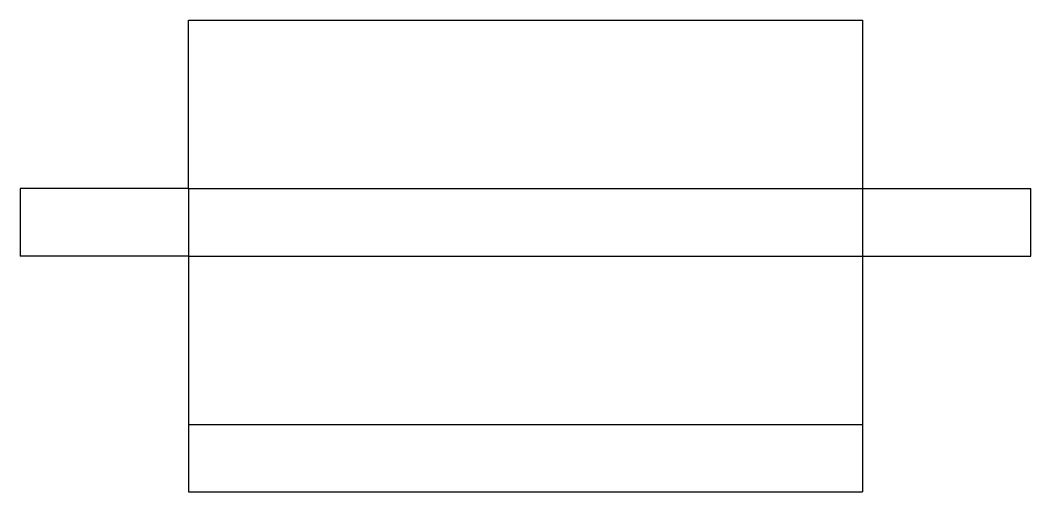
# Model space of a CAD drawing. Header units: millimetres. Extents: x -50 to 250, y -90 to 50.
import ezdxf

# ---------------------------------------------------------------- set-up
doc = ezdxf.new("R2010")
doc.units = ezdxf.units.MM
doc.layers.get('0').update_dxf_attribs({"linetype": 'CONTINUOUS'})

msp = doc.modelspace()

# ---------------------------------------------------------------- linework, layer by layer
for p, q in [((0, 0), (0, 50)), ((0, 50), (200, 50)), ((200, 50), (200, 0)), ((0, 0), (-50, 0)), ((-50, 0), (-50, -20)), ((0, 0), (200, 0)), ((0, 0), (0, -20)), ((200, 0), (200, -20)), ((200, 0), (250, 0)), ((250, -20), (250, 0)), ((0, -20), (-50, -20)), ((0, -20), (200, -20)), ((0, -20), (0, -70)), ((200, -20), (200, -70)), ((200, -20), (250, -20)), ((0, -70), (200, -70)), ((0, -70), (0, -90)), ((200, -70), (200, -90)), ((0, -90), (200, -90))]:
    msp.add_line(p, q)

doc.saveas('drawing.dxf')
